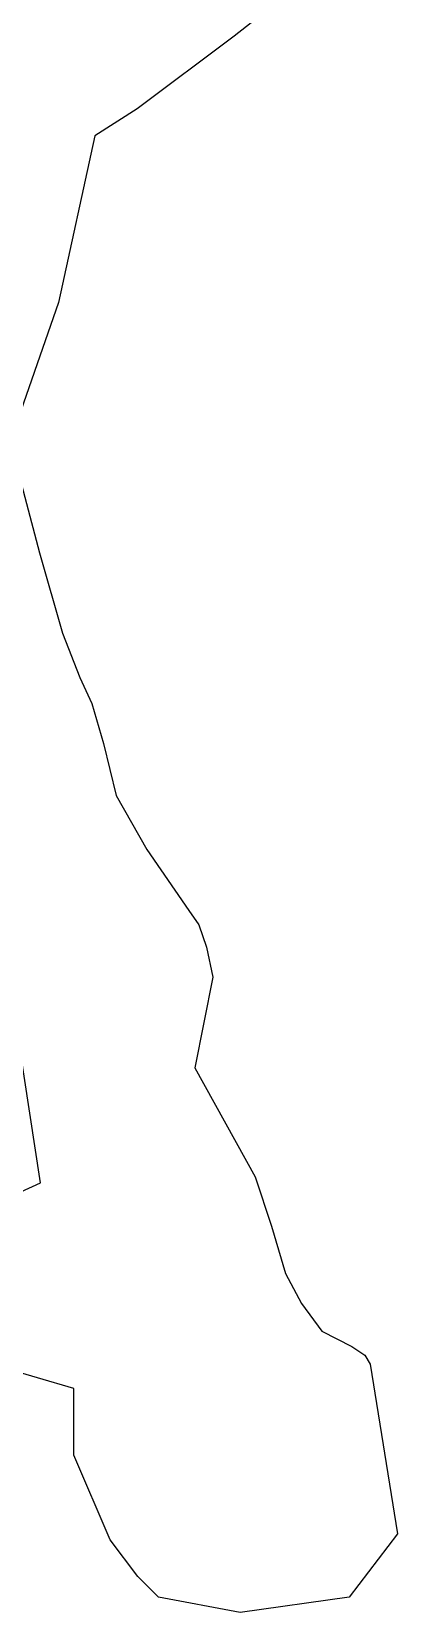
# Model space of a CAD drawing. Extents: x -886 to 651, y -59 to 942.
# Drawn here: x -226.4 to -216.42, y -59.1 to -15.97 of the extents above; entities that cross this region are included whole.
import ezdxf

# ---------------------------------------------------------------- set-up
doc = ezdxf.new("R2010")
doc.units = 0

msp = doc.modelspace()

# ---------------------------------------------------------------- linework, layer by layer
at = {"layer": 'IMAGES'}
for p, q in [((-218.97457, -14.60942), (-220.87301, -16.09575)), ((-220.87301, -16.09575), (-223.51363, -18.07622)), ((-223.51363, -18.07622), (-224.66988, -18.818407)), ((-224.66988, -18.818407), (-225.66012, -23.357467)), ((-225.66012, -23.357467), (-226.98043, -27.154347)), ((-226.98043, -27.154347), (-226.185969, -30.188361)), ((-226.185969, -30.188361), (-225.552725, -32.378708)), ((-225.552725, -32.378708), (-225.08199, -33.593797)), ((-225.08199, -33.593797), (-224.753163, -34.305651)), ((-224.753163, -34.305651), (-224.432116, -35.388883)), ((-224.432116, -35.388883), (-224.09176, -36.812547)), ((-224.09176, -36.812547), (-223.255298, -38.288049)), ((-223.255298, -38.288049), (-222.10934, -39.949267)), ((-222.10934, -39.949267), (-221.832082, -40.337237)), ((-221.832082, -40.337237), (-221.624498, -40.949347)), ((-221.624498, -40.949347), (-221.44918, -41.763717)), ((-221.44918, -41.763717), (-221.94527, -44.240277)), ((-226.15427, -47.377), (-226.73239, -43.58012)), ((-221.94527, -44.240277), (-220.29488, -47.210977)), ((-229.78708, -49.02739), (-226.15427, -47.377)), ((-220.29488, -47.210977), (-219.850846, -48.563216)), ((-219.850846, -48.563216), (-219.46871, -49.853557)), ((-219.46871, -49.853557), (-219.0355, -50.668687)), ((-219.0355, -50.668687), (-218.47848, -51.421917)), ((-218.47848, -51.421917), (-217.663561, -51.845067)), ((-217.663561, -51.845067), (-217.306428, -52.083751)), ((-217.306428, -52.083751), (-217.15816, -52.33012)), ((-225.24606, -52.990281), (-227.22849, -52.412156)), ((-217.15816, -52.33012), (-216.41598, -56.95121)), ((-225.24606, -54.804731), (-225.24606, -52.990281)), ((-224.25583, -57.117231), (-225.24606, -54.804731)), ((-223.502817, -58.118074), (-224.25583, -57.117231)), ((-216.41598, -56.95121), (-217.73629, -58.68559)), ((-222.93552, -58.685591), (-223.502817, -58.118074)), ((-220.707, -59.0977), (-222.93552, -58.685591)), ((-217.73629, -58.68559), (-220.707, -59.0977))]:
    msp.add_line(p, q, dxfattribs=at)

doc.saveas('drawing.dxf')
